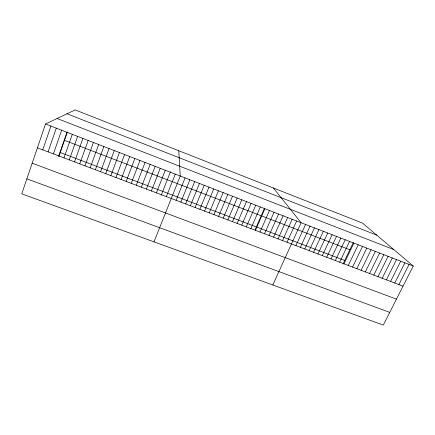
<?xml version="1.0" encoding="UTF-8"?>
<svg xmlns="http://www.w3.org/2000/svg" width="435" height="435" viewBox="0 0 435 435"><rect width="100%" height="100%" fill="white"/><g stroke="black" fill="none" stroke-linecap="round" stroke-linejoin="round"><path stroke-width="0.65" d="M45.523 123.991L21.75 193.852L383.289 325.086L413.25 266.041L362.6 223.15L75.152 109.914L45.523 123.991L413.25 266.041M42.76 149.863L50.911 126.074M48.1 151.88L56.284 128.151M53.418 153.892L61.639 130.217M58.72 155.899L66.979 132.278M58.817 156.627L67.436 131.974M64.005 157.9L72.297 134.333M69.279 159.895L77.604 136.383M74.532 161.88L82.889 138.428M79.768 163.864L88.158 140.461M84.988 165.838L93.416 142.495M90.192 167.807L98.653 144.518M95.379 169.77L103.873 146.535M100.55 171.727L109.076 148.542M105.705 173.674L114.264 150.548M110.843 175.62L119.44 152.544M115.971 177.556L124.595 154.539M121.077 179.492L129.733 156.524M126.166 181.417L134.855 158.503M131.245 183.336L139.967 160.477M136.307 185.25L145.056 162.44M141.348 187.159L150.135 164.403M146.377 189.062L155.192 166.355M151.391 190.96L160.238 168.307M156.393 192.852L165.267 170.248M161.162 195.326L170.46 171.787M166.344 196.615L175.278 174.114M153.979 241.849L180.259 176.039L178.774 150.733M176.088 200.301L185.082 177.904M180.868 202.106L189.888 179.758M185.631 203.912L194.679 181.612M190.383 205.706L199.458 183.456M195.119 207.5L204.222 185.299M199.839 209.284L208.974 187.132M204.548 211.067L213.71 188.964M209.246 212.845L218.435 190.786M213.928 214.613L223.139 192.607M218.593 216.38L227.837 194.418M223.247 218.142L232.518 196.228M227.886 219.898L237.184 198.028M232.513 221.649L241.838 199.828M237.129 223.394L246.476 201.617M241.729 225.134L251.104 203.406M246.313 226.869L255.715 205.189M250.892 228.598L260.315 206.968M255.171 229.62L264.562 208.153M255.448 230.322L264.899 208.735M259.994 232.045L269.472 210.502M264.529 233.758L274.028 212.264M269.053 235.471L278.574 214.02M273.561 237.173L283.109 215.771M278.057 238.875L287.627 217.516M282.538 240.571L292.135 219.256M287.008 242.262L296.632 220.991M272.816 284.985L301.112 222.725L273.376 188.002M295.909 245.628L305.577 224.449M300.34 247.303L310.035 226.173M304.761 248.978L314.478 227.886M309.165 250.642L318.904 229.598M313.559 252.305L323.325 231.306M317.941 253.964L327.729 233.008M322.313 255.617L332.117 234.704M326.669 257.264L336.5 236.395M331.013 258.907L340.866 238.081M335.347 260.549L345.221 239.761M339.664 262.18L349.561 241.441M343.003 264.078L353.356 242.464M343.971 263.811L353.889 243.111M348.272 265.437L358.212 244.78M352.551 267.057L362.513 246.444M356.825 268.672L366.808 248.102M361.088 270.287L371.088 249.755M365.335 271.891L375.356 251.408M369.571 273.495L379.614 253.05M373.796 275.094L383.86 254.692M378.01 276.687L388.096 256.324M382.207 278.275L392.316 257.955M386.4 279.863L396.524 259.581M390.576 281.44L400.727 261.207M394.746 283.016L404.914 262.822M398.9 284.588L409.085 264.436M26.856 178.85L389.738 312.379M32.179 163.207L396.454 299.139M37.41 147.84L403.044 286.159M60.253 152.516L344.732 260.467M64.516 140.326L349.854 249.777M57.094 118.494L393.778 249.554M67.012 113.78L376.77 235.15"/></g></svg>
